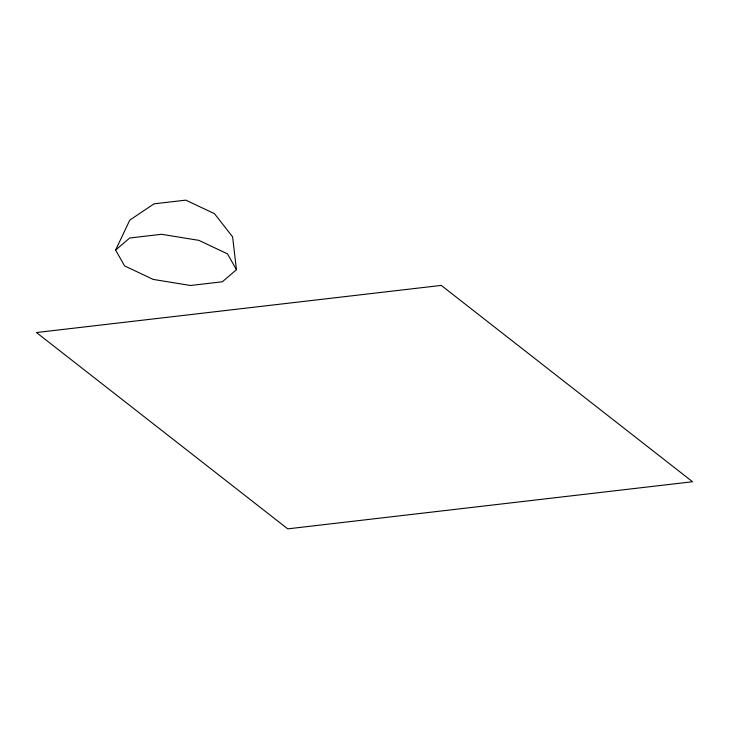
<?xml version="1.0" encoding="UTF-8"?>
<svg xmlns="http://www.w3.org/2000/svg" width="729" height="729" viewBox="0 0 729 729"><rect width="100%" height="100%" fill="white"/><g stroke="black" fill="none" stroke-linecap="round" stroke-linejoin="round"><path stroke-width="1.09" d="M115.61 250.056L129.789 220.112L154.029 203.838L185.84 200.138L214.454 213.67L232.597 236.834L236.46 269.712L222.336 281.777L190.515 285.486L153.172 279.407L124.559 265.875L115.61 250.056L129.735 237.991L161.556 234.291L198.899 240.36L227.512 253.892L236.46 269.712M441.264 285.404L36.45 332.533L287.736 528.862L692.55 481.741L441.264 285.404"/></g></svg>
